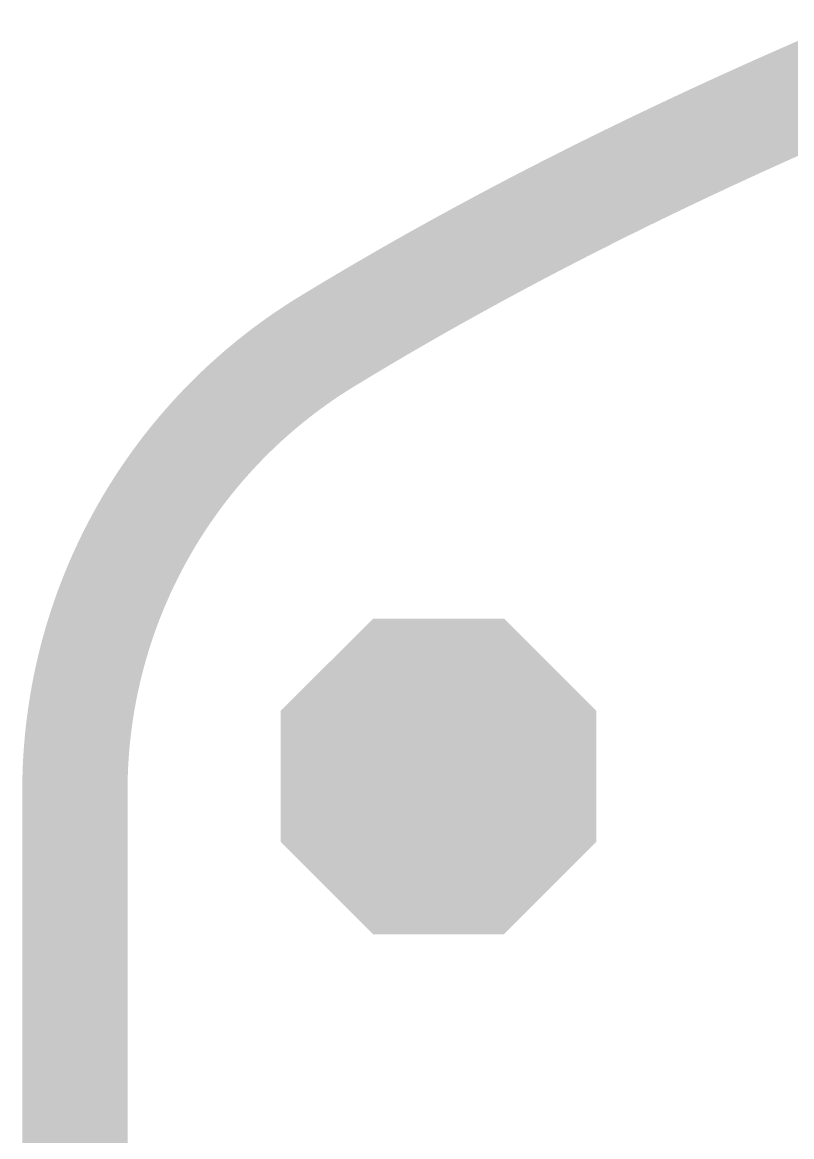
# Model space of a CAD drawing. Extents: x -10.2 to 70.2, y -5.2 to 30.2.
# Drawn here: x -0.081 to 2.842, y 14.631 to 18.867 of the extents above; entities that cross this region are included whole.
import ezdxf

# ---------------------------------------------------------------- set-up
doc = ezdxf.new("R2010")
doc.units = 0
doc.layers.add('17', color=82, linetype='CONTINUOUS')
doc.layers.add('20', color=7, linetype='CONTINUOUS')

# ---------------------------------------------------------------- blocks, each defined once
blk = doc.blocks.new('OCTAGONP')
at = {"const_width": 0.5}
blk.add_lwpolyline([(-0.25, -0.1036), (-0.25, 0.1036), (-0.1036, 0.25), (0.1036, 0.25), (0.25, 0.1036), (0.25, -0.1036), (0.1036, -0.25), (-0.1036, -0.25), (-0.25, -0.1036), (-0.25, 0.1036)], dxfattribs=at)

msp = doc.modelspace()

# ---------------------------------------------------------------- linework, layer by layer
at = {"layer": '20', "const_width": 0.4}
for points in [[(2.9938, 18.6336), (3.0705, 18.6666)], [(2.9172, 18.6003), (2.9938, 18.6336)], [(2.7646, 18.5327), (2.8408, 18.5666)], [(2.8408, 18.5666), (2.9172, 18.6003)], [(2.6885, 18.4984), (2.7646, 18.5327)], [(2.6127, 18.4638), (2.6885, 18.4984)], [(2.5369, 18.4288), (2.6127, 18.4638)], [(2.4614, 18.3935), (2.5369, 18.4288)], [(2.3109, 18.3219), (2.3861, 18.3579)], [(2.3861, 18.3579), (2.4614, 18.3935)], [(2.2359, 18.2855), (2.3109, 18.3219)], [(2.1611, 18.2488), (2.2359, 18.2855)], [(2.0865, 18.2116), (2.1611, 18.2488)], [(2.0121, 18.1741), (2.0865, 18.2116)], [(1.9379, 18.1362), (2.0121, 18.1741)], [(1.8639, 18.0979), (1.9379, 18.1362)], [(1.7166, 18.0199), (1.7902, 18.0591)], [(1.7902, 18.0591), (1.8639, 18.0979)], [(1.6432, 17.9803), (1.7166, 18.0199)], [(1.5701, 17.9402), (1.6432, 17.9803)], [(1.4972, 17.8997), (1.5701, 17.9402)], [(1.4245, 17.8588), (1.4972, 17.8997)], [(1.3521, 17.8173), (1.4245, 17.8588)], [(1.2799, 17.7754), (1.3521, 17.8173)], [(1.208, 17.733), (1.2799, 17.7754)], [(1.1363, 17.6901), (1.208, 17.733)], [(1.0746, 17.6527), (1.1363, 17.6901)], [(1.0442, 17.6336), (1.0502, 17.6375)], [(1.0502, 17.6375), (1.0563, 17.6413)], [(1.0563, 17.6413), (1.0624, 17.6451)], [(1.0624, 17.6451), (1.0685, 17.6489)], [(1.0685, 17.6489), (1.0746, 17.6527)], [(0.9778, 17.5895), (0.9838, 17.5936)], [(0.9838, 17.5936), (0.9898, 17.5978)], [(0.9898, 17.5978), (0.9958, 17.6018)], [(0.9958, 17.6018), (1.0018, 17.6059)], [(1.0018, 17.6059), (1.0078, 17.6099)], [(1.0078, 17.6099), (1.0139, 17.6139)], [(1.0139, 17.6139), (1.0199, 17.6179)], [(1.0199, 17.6179), (1.026, 17.6219)], [(1.026, 17.6219), (1.032, 17.6258)], [(1.032, 17.6258), (1.0381, 17.6297)], [(1.0381, 17.6297), (1.0442, 17.6336)], [(0.9186, 17.5467), (0.9245, 17.5511)], [(0.9245, 17.5511), (0.9304, 17.5555)], [(0.9304, 17.5555), (0.9363, 17.5598)], [(0.9363, 17.5598), (0.9422, 17.5641)], [(0.9422, 17.5641), (0.9481, 17.5684)], [(0.9481, 17.5684), (0.954, 17.5727)], [(0.954, 17.5727), (0.96, 17.5769)], [(0.96, 17.5769), (0.9659, 17.5812)], [(0.9659, 17.5812), (0.9719, 17.5853)], [(0.9719, 17.5853), (0.9778, 17.5895)], [(0.8663, 17.5061), (0.8721, 17.5107)], [(0.8721, 17.5107), (0.8778, 17.5153)], [(0.8778, 17.5153), (0.8836, 17.5199)], [(0.8836, 17.5199), (0.8894, 17.5244)], [(0.8894, 17.5244), (0.8952, 17.5289)], [(0.8952, 17.5289), (0.9011, 17.5334)], [(0.9011, 17.5334), (0.9069, 17.5379)], [(0.9069, 17.5379), (0.9127, 17.5423)], [(0.9127, 17.5423), (0.9186, 17.5467)], [(0.815, 17.4635), (0.8207, 17.4684)], [(0.8207, 17.4684), (0.8263, 17.4732)], [(0.8263, 17.4732), (0.832, 17.4779)], [(0.832, 17.4779), (0.8377, 17.4827)], [(0.8377, 17.4827), (0.8434, 17.4874)], [(0.8434, 17.4874), (0.8491, 17.4921)], [(0.8491, 17.4921), (0.8548, 17.4968)], [(0.8548, 17.4968), (0.8605, 17.5015)], [(0.8605, 17.5015), (0.8663, 17.5061)], [(0.7649, 17.419), (0.7704, 17.424)], [(0.7704, 17.424), (0.7759, 17.429)], [(0.7759, 17.429), (0.7815, 17.434)], [(0.7815, 17.434), (0.787, 17.439)], [(0.787, 17.439), (0.7926, 17.444)], [(0.7926, 17.444), (0.7982, 17.4489)], [(0.7982, 17.4489), (0.8038, 17.4538)], [(0.8038, 17.4538), (0.8094, 17.4587)], [(0.8094, 17.4587), (0.815, 17.4635)], [(0.7214, 17.3778), (0.7268, 17.383)], [(0.7268, 17.383), (0.7322, 17.3882)], [(0.7322, 17.3882), (0.7376, 17.3934)], [(0.7376, 17.3934), (0.743, 17.3986)], [(0.743, 17.3986), (0.7485, 17.4037)], [(0.7485, 17.4037), (0.7539, 17.4088)], [(0.7539, 17.4088), (0.7594, 17.4139)], [(0.7594, 17.4139), (0.7649, 17.419)], [(0.679, 17.3351), (0.6842, 17.3405)], [(0.6842, 17.3405), (0.6895, 17.3459)], [(0.6895, 17.3459), (0.6948, 17.3513)], [(0.6948, 17.3513), (0.7001, 17.3566)], [(0.7001, 17.3566), (0.7054, 17.3619)], [(0.7054, 17.3619), (0.7107, 17.3672)], [(0.7107, 17.3672), (0.7161, 17.3725)], [(0.7161, 17.3725), (0.7214, 17.3778)], [(0.6377, 17.291), (0.6428, 17.2966)], [(0.6428, 17.2966), (0.6479, 17.3021)], [(0.6479, 17.3021), (0.6531, 17.3077)], [(0.6531, 17.3077), (0.6582, 17.3132)], [(0.6582, 17.3132), (0.6634, 17.3187)], [(0.6634, 17.3187), (0.6686, 17.3242)], [(0.6686, 17.3242), (0.6738, 17.3296)], [(0.6738, 17.3296), (0.679, 17.3351)], [(0.6026, 17.2512), (0.6076, 17.257)], [(0.6076, 17.257), (0.6126, 17.2627)], [(0.6126, 17.2627), (0.6176, 17.2684)], [(0.6176, 17.2684), (0.6226, 17.2741)], [(0.6226, 17.2741), (0.6276, 17.2797)], [(0.6276, 17.2797), (0.6327, 17.2854)], [(0.6327, 17.2854), (0.6377, 17.291)], [(0.5637, 17.2046), (0.5685, 17.2105)], [(0.5685, 17.2105), (0.5733, 17.2164)], [(0.5733, 17.2164), (0.5781, 17.2222)], [(0.5781, 17.2222), (0.583, 17.2281)], [(0.583, 17.2281), (0.5879, 17.2339)], [(0.5879, 17.2339), (0.5928, 17.2397)], [(0.5928, 17.2397), (0.5977, 17.2455)], [(0.5977, 17.2455), (0.6026, 17.2512)], [(0.5307, 17.1627), (0.5354, 17.1687)], [(0.5354, 17.1687), (0.54, 17.1748)], [(0.54, 17.1748), (0.5447, 17.1808)], [(0.5447, 17.1808), (0.5494, 17.1867)], [(0.5494, 17.1867), (0.5542, 17.1927)], [(0.5542, 17.1927), (0.5589, 17.1987)], [(0.5589, 17.1987), (0.5637, 17.2046)], [(0.4988, 17.1199), (0.5033, 17.126)], [(0.5033, 17.126), (0.5078, 17.1322)], [(0.5078, 17.1322), (0.5124, 17.1383)], [(0.5124, 17.1383), (0.5169, 17.1444)], [(0.5169, 17.1444), (0.5215, 17.1505)], [(0.5215, 17.1505), (0.5261, 17.1566)], [(0.5261, 17.1566), (0.5307, 17.1627)], [(0.4724, 17.0824), (0.4767, 17.0887)], [(0.4767, 17.0887), (0.4811, 17.095)], [(0.4811, 17.095), (0.4855, 17.1012)], [(0.4855, 17.1012), (0.4899, 17.1075)], [(0.4899, 17.1075), (0.4944, 17.1137)], [(0.4944, 17.1137), (0.4988, 17.1199)], [(0.4425, 17.0379), (0.4467, 17.0444)], [(0.4467, 17.0444), (0.4509, 17.0507)], [(0.4509, 17.0507), (0.4552, 17.0571)], [(0.4552, 17.0571), (0.4594, 17.0635)], [(0.4594, 17.0635), (0.4637, 17.0698)], [(0.4637, 17.0698), (0.468, 17.0761)], [(0.468, 17.0761), (0.4724, 17.0824)], [(0.4139, 16.9926), (0.4179, 16.9992)], [(0.4179, 16.9992), (0.422, 17.0057)], [(0.422, 17.0057), (0.426, 17.0122)], [(0.426, 17.0122), (0.4301, 17.0186)], [(0.4301, 17.0186), (0.4342, 17.0251)], [(0.4342, 17.0251), (0.4384, 17.0315)], [(0.4384, 17.0315), (0.4425, 17.0379)], [(0.3903, 16.9532), (0.3942, 16.9598)], [(0.3942, 16.9598), (0.3981, 16.9664)], [(0.3981, 16.9664), (0.402, 16.973)], [(0.402, 16.973), (0.406, 16.9795)], [(0.406, 16.9795), (0.4099, 16.9861)], [(0.4099, 16.9861), (0.4139, 16.9926)], [(0.3677, 16.9132), (0.3714, 16.9199)], [(0.3714, 16.9199), (0.3751, 16.9266)], [(0.3751, 16.9266), (0.3789, 16.9333)], [(0.3789, 16.9333), (0.3827, 16.9399)], [(0.3827, 16.9399), (0.3865, 16.9466)], [(0.3865, 16.9466), (0.3903, 16.9532)], [(0.3424, 16.8659), (0.3459, 16.8727)], [(0.3459, 16.8727), (0.3495, 16.8795)], [(0.3495, 16.8795), (0.3531, 16.8863)], [(0.3531, 16.8863), (0.3567, 16.893)], [(0.3567, 16.893), (0.3603, 16.8998)], [(0.3603, 16.8998), (0.364, 16.9065)], [(0.364, 16.9065), (0.3677, 16.9132)], [(0.3217, 16.8249), (0.3251, 16.8317)], [(0.3251, 16.8317), (0.3285, 16.8386)], [(0.3285, 16.8386), (0.3319, 16.8454)], [(0.3319, 16.8454), (0.3354, 16.8523)], [(0.3354, 16.8523), (0.3389, 16.8591)], [(0.3389, 16.8591), (0.3424, 16.8659)], [(0.302, 16.7834), (0.3053, 16.7903)], [(0.3053, 16.7903), (0.3085, 16.7973)], [(0.3085, 16.7973), (0.3118, 16.8042)], [(0.3118, 16.8042), (0.3151, 16.8111)], [(0.3151, 16.8111), (0.3184, 16.818)], [(0.3184, 16.818), (0.3217, 16.8249)], [(0.2833, 16.7415), (0.2864, 16.7485)], [(0.2864, 16.7485), (0.2926, 16.7625)], [(0.2926, 16.7625), (0.2957, 16.7695)], [(0.2957, 16.7695), (0.2989, 16.7764)], [(0.2989, 16.7764), (0.302, 16.7834)], [(0.2656, 16.6992), (0.2714, 16.7134)], [(0.2714, 16.7134), (0.2743, 16.7204)], [(0.2743, 16.7204), (0.2803, 16.7345)], [(0.2803, 16.7345), (0.2833, 16.7415)], [(0.2489, 16.6567), (0.2516, 16.6638)], [(0.2516, 16.6638), (0.2543, 16.6709)], [(0.2543, 16.6709), (0.2599, 16.6851)], [(0.2599, 16.6851), (0.2628, 16.6922)], [(0.2628, 16.6922), (0.2656, 16.6992)], [(0.2332, 16.6138), (0.2357, 16.6209)], [(0.2357, 16.6209), (0.2383, 16.6281)], [(0.2383, 16.6281), (0.2435, 16.6424)], [(0.2435, 16.6424), (0.2462, 16.6495)], [(0.2462, 16.6495), (0.2489, 16.6567)], [(0.2184, 16.5706), (0.2208, 16.5778)], [(0.2208, 16.5778), (0.2232, 16.585)], [(0.2232, 16.585), (0.2257, 16.5922)], [(0.2257, 16.5922), (0.2281, 16.5994)], [(0.2281, 16.5994), (0.2306, 16.6066)], [(0.2306, 16.6066), (0.2332, 16.6138)], [(0.2048, 16.5273), (0.2092, 16.5417)], [(0.2092, 16.5417), (0.2115, 16.549)], [(0.2115, 16.549), (0.2138, 16.5562)], [(0.2138, 16.5562), (0.2161, 16.5634)], [(0.2161, 16.5634), (0.2184, 16.5706)], [(0.1921, 16.4837), (0.1941, 16.491)], [(0.1941, 16.491), (0.1962, 16.4982)], [(0.1962, 16.4982), (0.1983, 16.5055)], [(0.1983, 16.5055), (0.2004, 16.5128)], [(0.2004, 16.5128), (0.2048, 16.5273)], [(0.1823, 16.4473), (0.1842, 16.4546)], [(0.1842, 16.4546), (0.1861, 16.4618)], [(0.1861, 16.4618), (0.1881, 16.4691)], [(0.1881, 16.4691), (0.1901, 16.4764)], [(0.1901, 16.4764), (0.1921, 16.4837)], [(0.1715, 16.4034), (0.1732, 16.4107)], [(0.1732, 16.4107), (0.175, 16.4181)], [(0.175, 16.4181), (0.1768, 16.4254)], [(0.1768, 16.4254), (0.1786, 16.4327)], [(0.1786, 16.4327), (0.1804, 16.44)], [(0.1804, 16.44), (0.1823, 16.4473)], [(0.1617, 16.3595), (0.1633, 16.3668)], [(0.1633, 16.3668), (0.1649, 16.3742)], [(0.1649, 16.3742), (0.1665, 16.3815)], [(0.1665, 16.3815), (0.1681, 16.3888)], [(0.1681, 16.3888), (0.1698, 16.3961)], [(0.1698, 16.3961), (0.1715, 16.4034)], [(0.1529, 16.3155), (0.1543, 16.3229)], [(0.1543, 16.3229), (0.1558, 16.3302)], [(0.1558, 16.3302), (0.1572, 16.3375)], [(0.1572, 16.3375), (0.1602, 16.3522)], [(0.1602, 16.3522), (0.1617, 16.3595)], [(0.1452, 16.2715), (0.1464, 16.2789)], [(0.1464, 16.2789), (0.1477, 16.2862)], [(0.1477, 16.2862), (0.1489, 16.2935)], [(0.1489, 16.2935), (0.1503, 16.3009)], [(0.1503, 16.3009), (0.1516, 16.3082)], [(0.1516, 16.3082), (0.1529, 16.3155)], [(0.1395, 16.2349), (0.1417, 16.2495)], [(0.1417, 16.2495), (0.1428, 16.2569)], [(0.1428, 16.2569), (0.144, 16.2642)], [(0.144, 16.2642), (0.1452, 16.2715)], [(0.1336, 16.1909), (0.1345, 16.1982)], [(0.1345, 16.1982), (0.1355, 16.2056)], [(0.1355, 16.2056), (0.1364, 16.2129)], [(0.1364, 16.2129), (0.1374, 16.2202)], [(0.1374, 16.2202), (0.1385, 16.2275)], [(0.1385, 16.2275), (0.1395, 16.2349)], [(0.1287, 16.147), (0.1295, 16.1543)], [(0.1295, 16.1543), (0.1302, 16.1617)], [(0.1302, 16.1617), (0.131, 16.169)], [(0.131, 16.169), (0.1319, 16.1763)], [(0.1319, 16.1763), (0.1327, 16.1836)], [(0.1327, 16.1836), (0.1336, 16.1909)], [(0.1242, 16.096), (0.126, 16.1178)], [(0.126, 16.1178), (0.1266, 16.1251)], [(0.1266, 16.1251), (0.128, 16.1397)], [(0.128, 16.1397), (0.1287, 16.147)], [(0.1218, 16.0596), (0.1223, 16.0669)], [(0.1223, 16.0669), (0.1227, 16.0741)], [(0.1227, 16.0741), (0.1232, 16.0814)], [(0.1232, 16.0814), (0.1237, 16.0887)], [(0.1237, 16.0887), (0.1242, 16.096)], [(0.1201, 16.0234), (0.1207, 16.0378)], [(0.1207, 16.0378), (0.1211, 16.0451)], [(0.1211, 16.0451), (0.1214, 16.0524)], [(0.1214, 16.0524), (0.1218, 16.0596)], [(0.1189, 15.98), (0.1191, 15.9873)], [(0.1191, 15.9873), (0.1192, 15.9945)], [(0.1192, 15.9945), (0.1194, 16.0017)], [(0.1194, 16.0017), (0.1196, 16.0089)], [(0.1196, 16.0089), (0.1199, 16.0161)], [(0.1199, 16.0161), (0.1201, 16.0234)], [(0.1187, 15.9585), (0.1188, 15.9657)], [(0.1187, 6.0282), (0.1187, 15.9585)], [(0.1188, 15.9728), (0.1189, 15.98)], [(0.1188, 15.9657), (0.1188, 15.9728)]]:
    msp.add_lwpolyline(points, dxfattribs=at)
at = {"layer": '20', "const_width": 0.2}
for points in [[(2.9543, 18.7254, 1), (3.0333, 18.5417)], [(2.8815, 18.4753, 1), (2.8001, 18.658)], [(2.8773, 18.692, 1), (2.9571, 18.5086)], [(2.9575, 18.5087, 1), (2.8769, 18.6918)], [(2.7239, 18.624, 1), (2.8053, 18.4413)], [(2.8057, 18.4415, 1), (2.7235, 18.6239)], [(2.8005, 18.6582, 1), (2.8811, 18.4751)], [(2.6474, 18.5896, 1), (2.7296, 18.4072)], [(2.73, 18.4074, 1), (2.647, 18.5894)], [(2.5712, 18.5547, 1), (2.6542, 18.3728)], [(2.6546, 18.373, 1), (2.5708, 18.5546)], [(2.495, 18.5196, 1), (2.5788, 18.338)], [(2.5793, 18.3382, 1), (2.4945, 18.5194)], [(2.4293, 18.2677, 1), (2.3429, 18.4481)], [(2.419, 18.4841, 1), (2.5038, 18.3029)], [(2.5042, 18.3031, 1), (2.4186, 18.4839)], [(2.2677, 18.4121, 1), (2.3541, 18.2317)], [(2.3545, 18.2319, 1), (2.2673, 18.4118)], [(2.3433, 18.4483, 1), (2.4289, 18.2675)], [(2.1923, 18.3755, 1), (2.2795, 18.1955)], [(2.28, 18.1957, 1), (2.1918, 18.3753)], [(2.117, 18.3385, 1), (2.2052, 18.159)], [(2.2057, 18.1592, 1), (2.1165, 18.3383)], [(2.0419, 18.3012, 1), (2.1311, 18.1221)], [(2.1315, 18.1223, 1), (2.0415, 18.3009)], [(1.9671, 18.2634, 1), (2.0571, 18.0848)], [(2.0576, 18.0851, 1), (1.9666, 18.2632)], [(1.8924, 18.2252, 1), (1.9834, 18.0471)], [(1.9839, 18.0474, 1), (1.8919, 18.225)], [(1.8372, 17.9708, 1), (1.7432, 18.1474)], [(1.8179, 18.1866, 1), (1.9099, 18.0091)], [(1.9104, 18.0093, 1), (1.8174, 18.1864)], [(1.7641, 17.9319, 1), (1.6691, 18.1079)], [(1.7437, 18.1476, 1), (1.8367, 17.9706)], [(1.6913, 17.8926, 1), (1.5951, 18.068)], [(1.6696, 18.1082, 1), (1.7636, 17.9316)], [(1.6187, 17.8528, 1), (1.5215, 18.0277)], [(1.5957, 18.0683, 1), (1.6907, 17.8923)], [(1.5463, 17.8126, 1), (1.4481, 17.9868)], [(1.522, 18.0279, 1), (1.6182, 17.8525)], [(1.3754, 17.9459, 1), (1.4736, 17.7716)], [(1.4742, 17.772, 1), (1.3748, 17.9455)], [(1.4486, 17.9871, 1), (1.5458, 17.8123)], [(1.3024, 17.9041, 1), (1.4018, 17.7305)], [(1.4023, 17.7308, 1), (1.3019, 17.9038)], [(1.2297, 17.8619, 1), (1.3301, 17.6889)], [(1.3307, 17.6893, 1), (1.2291, 17.8615)], [(1.1572, 17.8191, 1), (1.2588, 17.6468)], [(1.2593, 17.6472, 1), (1.1567, 17.8188)], [(1.1882, 17.6046, 1), (1.0844, 17.7756)], [(1.016, 17.734, 1), (1.121, 17.5638)], [(1.0227, 17.7382, 1), (1.1265, 17.5672)], [(1.0979, 17.5492, 1), (0.9905, 17.718)], [(1.1043, 17.5534, 1), (0.9961, 17.7216)], [(1.1095, 17.5566, 1), (1.0031, 17.726)], [(1.1154, 17.5603, 1), (1.0094, 17.7299)], [(1.1212, 17.5639, 1), (1.0158, 17.7339)], [(1.1271, 17.5675, 1), (1.0221, 17.7378)], [(1.085, 17.7759, 1), (1.1876, 17.6043)], [(0.9528, 17.6934, 1), (1.0628, 17.5264)], [(0.9586, 17.6973, 1), (1.0692, 17.5306)], [(0.9655, 17.7018, 1), (1.0743, 17.5341)], [(0.9711, 17.7055, 1), (1.0809, 17.5383)], [(1.0406, 17.5113, 1), (0.927, 17.6759)], [(0.978, 17.71, 1), (1.086, 17.5416)], [(1.0463, 17.5152, 1), (0.9333, 17.6803)], [(0.9844, 17.7141, 1), (1.0918, 17.5454)], [(1.0521, 17.5192, 1), (0.9395, 17.6845)], [(0.9901, 17.7177, 1), (1.0983, 17.5495)], [(1.0578, 17.5231, 1), (0.9458, 17.6887)], [(0.997, 17.7222, 1), (1.1034, 17.5528)], [(1.0636, 17.5269, 1), (0.952, 17.6929)], [(1.0033, 17.7261, 1), (1.1093, 17.5565)], [(1.0689, 17.5304, 1), (0.9589, 17.6975)], [(1.0097, 17.7301, 1), (1.1151, 17.5601)], [(1.0752, 17.5346, 1), (0.9646, 17.7013)], [(1.0804, 17.538, 1), (0.9716, 17.7058)], [(1.0869, 17.5422, 1), (0.9771, 17.7094)], [(1.0921, 17.5455, 1), (0.9841, 17.7139)], [(0.8895, 17.6494, 1), (1.0067, 17.4874)], [(0.8964, 17.6544, 1), (1.0116, 17.491)], [(0.9018, 17.6583, 1), (1.0182, 17.4956)], [(0.9842, 17.4709, 1), (0.8648, 17.6314)], [(0.9086, 17.6631, 1), (1.0232, 17.4992)], [(0.9898, 17.4751, 1), (0.871, 17.6359)], [(0.9143, 17.6671, 1), (1.0295, 17.5036)], [(0.9956, 17.4793, 1), (0.877, 17.6404)], [(0.921, 17.6718, 1), (1.0346, 17.5072)], [(1.0012, 17.4834, 1), (0.8832, 17.6449)], [(0.9273, 17.6761, 1), (1.0403, 17.5111)], [(1.0069, 17.4876, 1), (0.8893, 17.6493)], [(0.9335, 17.6804, 1), (1.0461, 17.5151)], [(1.0126, 17.4917, 1), (0.8954, 17.6537)], [(0.9398, 17.6847, 1), (1.0518, 17.519)], [(0.946, 17.6889, 1), (1.0576, 17.5229)], [(1.0176, 17.4952, 1), (0.9024, 17.6587)], [(1.0241, 17.4998, 1), (0.9077, 17.6625)], [(1.0292, 17.5034, 1), (0.9146, 17.6673)], [(1.0354, 17.5078, 1), (0.9202, 17.6712)], [(0.8346, 17.6085, 1), (0.9558, 17.4494)], [(0.8401, 17.6127, 1), (0.9621, 17.4542)], [(0.8461, 17.6173, 1), (0.9677, 17.4585)], [(0.9343, 17.4325, 1), (0.8099, 17.589)], [(0.8528, 17.6224, 1), (0.9726, 17.4622)], [(0.9404, 17.4374, 1), (0.8152, 17.5933)], [(0.8589, 17.627, 1), (0.9783, 17.4665)], [(0.9455, 17.4414, 1), (0.8217, 17.5984)], [(0.8651, 17.6316, 1), (0.9839, 17.4707)], [(0.9509, 17.4456, 1), (0.8279, 17.6032)], [(0.8711, 17.636, 1), (0.9897, 17.4749)], [(0.9567, 17.4501, 1), (0.8337, 17.6078)], [(0.8773, 17.6406, 1), (0.9953, 17.4791)], [(0.9617, 17.4539, 1), (0.8405, 17.613)], [(0.8834, 17.645, 1), (1.001, 17.4833)], [(0.9679, 17.4586, 1), (0.8459, 17.6172)], [(0.9735, 17.4629, 1), (0.8519, 17.6217)], [(0.9785, 17.4666, 1), (0.8587, 17.6268)], [(0.7797, 17.5645, 1), (0.9071, 17.4103)], [(0.7856, 17.5694, 1), (0.9126, 17.4149)], [(0.7915, 17.5743, 1), (0.9181, 17.4194)], [(0.8854, 17.3921, 1), (0.756, 17.5446)], [(0.798, 17.5796, 1), (0.923, 17.4234)], [(0.8915, 17.3973, 1), (0.7611, 17.549)], [(0.8041, 17.5844, 1), (0.9285, 17.4278)], [(0.8963, 17.4013, 1), (0.7677, 17.5546)], [(0.8095, 17.5887, 1), (0.9347, 17.4328)], [(0.9018, 17.4059, 1), (0.7736, 17.5595)], [(0.8159, 17.5939, 1), (0.9397, 17.4368)], [(0.9073, 17.4105, 1), (0.7795, 17.5644)], [(0.8221, 17.5987, 1), (0.9451, 17.4411)], [(0.9128, 17.415, 1), (0.7854, 17.5692)], [(0.8279, 17.6033, 1), (0.9509, 17.4456)], [(0.9183, 17.4196, 1), (0.7913, 17.574)], [(0.9238, 17.4241, 1), (0.7972, 17.5789)], [(0.9288, 17.428, 1), (0.8038, 17.5842)], [(0.7323, 17.5241, 1), (0.8641, 17.3736)], [(0.838, 17.3503, 1), (0.7028, 17.4977)], [(0.7381, 17.5292, 1), (0.8695, 17.3784)], [(0.8434, 17.3553, 1), (0.7084, 17.5028)], [(0.7439, 17.5343, 1), (0.8749, 17.3831)], [(0.7503, 17.5398, 1), (0.8797, 17.3872)], [(0.848, 17.3594, 1), (0.715, 17.5087)], [(0.8541, 17.3649, 1), (0.7199, 17.5131)], [(0.7555, 17.5442, 1), (0.8859, 17.3925)], [(0.762, 17.5498, 1), (0.8906, 17.3965)], [(0.8588, 17.369, 1), (0.7264, 17.5189)], [(0.7679, 17.5547, 1), (0.8961, 17.4012)], [(0.8643, 17.3738, 1), (0.7321, 17.5239)], [(0.7738, 17.5596, 1), (0.9016, 17.4058)], [(0.8697, 17.3785, 1), (0.7379, 17.529)], [(0.8751, 17.3833, 1), (0.7437, 17.5341)], [(0.8805, 17.3879, 1), (0.7495, 17.5391)], [(0.686, 17.4822, 1), (0.8218, 17.3354)], [(0.7964, 17.3112, 1), (0.6572, 17.4548)], [(0.6916, 17.4874, 1), (0.8272, 17.3404)], [(0.8016, 17.3162, 1), (0.6628, 17.4602)], [(0.6973, 17.4927, 1), (0.8325, 17.3452)], [(0.8069, 17.3213, 1), (0.6683, 17.4655)], [(0.7029, 17.4978, 1), (0.8379, 17.3502)], [(0.8121, 17.3262, 1), (0.6739, 17.4709)], [(0.7094, 17.5037, 1), (0.8424, 17.3544)], [(0.8168, 17.3306, 1), (0.6802, 17.4767)], [(0.7144, 17.5082, 1), (0.8486, 17.3599)], [(0.8227, 17.3362, 1), (0.6851, 17.4814)], [(0.7208, 17.5139, 1), (0.8532, 17.3641)], [(0.8273, 17.3405, 1), (0.6915, 17.4873)], [(0.7265, 17.519, 1), (0.8587, 17.3689)], [(0.8327, 17.3454, 1), (0.6971, 17.4925)], [(0.6409, 17.4388, 1), (0.7805, 17.2957)], [(0.7563, 17.2712, 1), (0.6121, 17.4098)], [(0.6457, 17.4435, 1), (0.7865, 17.3015)], [(0.7609, 17.2758, 1), (0.6181, 17.4159)], [(0.6518, 17.4496, 1), (0.791, 17.3059)], [(0.7659, 17.2809, 1), (0.6237, 17.4216)], [(0.6574, 17.455, 1), (0.7962, 17.311)], [(0.7711, 17.2862, 1), (0.6291, 17.427)], [(0.6629, 17.4603, 1), (0.8015, 17.3161)], [(0.7762, 17.2913, 1), (0.6346, 17.4325)], [(0.6685, 17.4657, 1), (0.8067, 17.3211)], [(0.7815, 17.2966, 1), (0.6399, 17.4379)], [(0.6747, 17.4716, 1), (0.8113, 17.3255)], [(0.7859, 17.3009, 1), (0.6463, 17.4441)], [(0.6797, 17.4763, 1), (0.8173, 17.3311)], [(0.7918, 17.3068, 1), (0.651, 17.4487)], [(0.7167, 17.2292, 1), (0.5689, 17.364)], [(0.6015, 17.3987, 1), (0.7461, 17.2605)], [(0.7217, 17.2346, 1), (0.5741, 17.3696)], [(0.6069, 17.4044, 1), (0.7511, 17.2658)], [(0.7261, 17.2393, 1), (0.5801, 17.3761)], [(0.6128, 17.4105, 1), (0.7556, 17.2704)], [(0.7316, 17.2453, 1), (0.5848, 17.3811)], [(0.6184, 17.4162, 1), (0.7606, 17.2756)], [(0.7361, 17.25, 1), (0.5907, 17.3874)], [(0.6238, 17.4216, 1), (0.7658, 17.2809)], [(0.7412, 17.2554, 1), (0.596, 17.393)], [(0.6293, 17.4272, 1), (0.7709, 17.286)], [(0.7462, 17.2606, 1), (0.6014, 17.3987)], [(0.6346, 17.4325, 1), (0.7762, 17.2913)], [(0.7513, 17.266, 1), (0.6067, 17.4042)], [(0.683, 17.1913, 1), (0.5322, 17.3227)], [(0.6879, 17.1969, 1), (0.5373, 17.3285)], [(0.5638, 17.3584, 1), (0.7116, 17.2236)], [(0.6927, 17.2024, 1), (0.5425, 17.3344)], [(0.569, 17.3641, 1), (0.7166, 17.229)], [(0.6977, 17.208, 1), (0.5475, 17.3402)], [(0.5749, 17.3705, 1), (0.7209, 17.2338)], [(0.7026, 17.2135, 1), (0.5526, 17.3459)], [(0.5797, 17.3756, 1), (0.7265, 17.2398)], [(0.5855, 17.3819, 1), (0.7309, 17.2445)], [(0.7068, 17.2182, 1), (0.5586, 17.3525)], [(0.7123, 17.2244, 1), (0.5631, 17.3575)], [(0.5908, 17.3875, 1), (0.736, 17.2499)], [(0.5962, 17.3932, 1), (0.741, 17.2552)], [(0.6461, 17.1474, 1), (0.4909, 17.2736)], [(0.6508, 17.1531, 1), (0.4958, 17.2796)], [(0.5215, 17.3103, 1), (0.6739, 17.1807)], [(0.6555, 17.1589, 1), (0.5007, 17.2855)], [(0.5272, 17.3169, 1), (0.678, 17.1856)], [(0.6596, 17.1638, 1), (0.5064, 17.2924)], [(0.5323, 17.3228, 1), (0.6829, 17.1912)], [(0.6644, 17.1695, 1), (0.5114, 17.2983)], [(0.5375, 17.3287, 1), (0.6877, 17.1967)], [(0.6692, 17.1752, 1), (0.5164, 17.3042)], [(0.5425, 17.3345, 1), (0.6927, 17.2023)], [(0.674, 17.1808, 1), (0.5214, 17.3101)], [(0.5476, 17.3403, 1), (0.6976, 17.2079)], [(0.6788, 17.1864, 1), (0.5264, 17.316)], [(0.5535, 17.3469, 1), (0.7017, 17.2126)], [(0.5581, 17.3519, 1), (0.7073, 17.2188)], [(0.6143, 17.1073, 1), (0.4565, 17.2301)], [(0.6195, 17.1141, 1), (0.4605, 17.2354)], [(0.4861, 17.2677, 1), (0.6413, 17.1415)], [(0.6234, 17.1191, 1), (0.466, 17.2424)], [(0.491, 17.2737, 1), (0.646, 17.1472)], [(0.628, 17.125, 1), (0.4708, 17.2485)], [(0.4959, 17.2796, 1), (0.6507, 17.1531)], [(0.6321, 17.13, 1), (0.4763, 17.2554)], [(0.5015, 17.2865, 1), (0.6547, 17.1579)], [(0.6373, 17.1366, 1), (0.4805, 17.2607)], [(0.5065, 17.2925, 1), (0.6595, 17.1637)], [(0.6414, 17.1417, 1), (0.486, 17.2675)], [(0.5115, 17.2984, 1), (0.6643, 17.1694)], [(0.5165, 17.3044, 1), (0.6691, 17.175)], [(0.5841, 17.0671, 1), (0.4225, 17.1849)], [(0.5885, 17.0732, 1), (0.4271, 17.1912)], [(0.5924, 17.0784, 1), (0.4324, 17.1983)], [(0.4559, 17.2294, 1), (0.6149, 17.1081)], [(0.5975, 17.0852, 1), (0.4363, 17.2037)], [(0.4613, 17.2364, 1), (0.6187, 17.1131)], [(0.6013, 17.0903, 1), (0.4417, 17.2108)], [(0.4661, 17.2425, 1), (0.6233, 17.119)], [(0.6059, 17.0963, 1), (0.4463, 17.217)], [(0.4715, 17.2494, 1), (0.6273, 17.1241)], [(0.6103, 17.1022, 1), (0.4511, 17.2232)], [(0.4758, 17.2548, 1), (0.6326, 17.1307)], [(0.4812, 17.2616, 1), (0.6366, 17.1357)], [(0.5592, 17.0322, 1), (0.3942, 17.1452)], [(0.563, 17.0375, 1), (0.3992, 17.1524)], [(0.4226, 17.185, 1), (0.584, 17.067)], [(0.5673, 17.0437, 1), (0.4037, 17.1588)], [(0.4278, 17.1921, 1), (0.5878, 17.0722)], [(0.5716, 17.0498, 1), (0.4082, 17.1651)], [(0.4318, 17.1976, 1), (0.593, 17.0791)], [(0.5754, 17.055, 1), (0.4134, 17.1723)], [(0.4371, 17.2047, 1), (0.5967, 17.0842)], [(0.5804, 17.062, 1), (0.4172, 17.1777)], [(0.4417, 17.2109, 1), (0.6013, 17.0902)], [(0.4465, 17.2171, 1), (0.6057, 17.0962)], [(0.4518, 17.2241, 1), (0.6096, 17.1013)], [(0.5303, 16.9895, 1), (0.3631, 17.0992)], [(0.5345, 16.9958, 1), (0.3673, 17.1057)], [(0.5381, 17.0012, 1), (0.3723, 17.1131)], [(0.5428, 17.0083, 1), (0.376, 17.1186)], [(0.3948, 17.1462, 1), (0.5586, 17.0312)], [(0.5465, 17.0137, 1), (0.3809, 17.1259)], [(0.3993, 17.1525, 1), (0.5629, 17.0374)], [(0.5507, 17.0199, 1), (0.3853, 17.1324)], [(0.4038, 17.1589, 1), (0.5672, 17.0435)], [(0.4089, 17.1661, 1), (0.5709, 17.0488)], [(0.5544, 17.0252, 1), (0.3904, 17.1397)], [(0.4128, 17.1715, 1), (0.576, 17.0558)], [(0.418, 17.1788, 1), (0.5796, 17.0609)], [(0.5031, 16.9469, 1), (0.3327, 17.0515)], [(0.5066, 16.9523, 1), (0.3374, 17.059)], [(0.5111, 16.9597, 1), (0.3409, 17.0646)], [(0.5146, 16.9651, 1), (0.3456, 17.0722)], [(0.3631, 17.0993, 1), (0.5303, 16.9894)], [(0.5186, 16.9715, 1), (0.3498, 17.0787)], [(0.368, 17.1067, 1), (0.5338, 16.9948)], [(0.5222, 16.9769, 1), (0.3546, 17.0862)], [(0.3718, 17.1123, 1), (0.5386, 17.0019)], [(0.5268, 16.9841, 1), (0.3582, 17.0918)], [(0.3766, 17.1196, 1), (0.5422, 17.0073)], [(0.381, 17.1261, 1), (0.5464, 17.0135)], [(0.386, 17.1334, 1), (0.55, 17.0189)], [(0.3899, 17.1389, 1), (0.5549, 17.0259)], [(0.4803, 16.909, 1), (0.3081, 17.0106)], [(0.4842, 16.9155, 1), (0.312, 17.0173)], [(0.488, 16.922, 1), (0.316, 17.024)], [(0.4914, 16.9275, 1), (0.3206, 17.0316)], [(0.3369, 17.0581, 1), (0.5071, 16.9532)], [(0.4958, 16.9349, 1), (0.324, 17.0373)], [(0.3415, 17.0657, 1), (0.5105, 16.9586)], [(0.4992, 16.9405, 1), (0.3286, 17.0448)], [(0.3457, 17.0722, 1), (0.5145, 16.965)], [(0.3504, 17.0797, 1), (0.518, 16.9704)], [(0.3541, 17.0853, 1), (0.5227, 16.9777)], [(0.3589, 17.0928, 1), (0.5261, 16.9831)], [(0.4589, 16.8716, 1), (0.2839, 16.9682)], [(0.4626, 16.8782, 1), (0.2876, 16.975)], [(0.4658, 16.8838, 1), (0.292, 16.9828)], [(0.4696, 16.8904, 1), (0.2958, 16.9895)], [(0.3121, 17.0174, 1), (0.4841, 16.9154)], [(0.4733, 16.8969, 1), (0.2997, 16.9962)], [(0.3166, 17.025, 1), (0.4874, 16.921)], [(0.4771, 16.9035, 1), (0.3035, 17.0029)], [(0.3201, 17.0307, 1), (0.4919, 16.9284)], [(0.3246, 17.0383, 1), (0.4952, 16.9339)], [(0.3287, 17.0449, 1), (0.4991, 16.9403)], [(0.3333, 17.0525, 1), (0.5025, 16.9458)], [(0.4348, 16.8269, 1), (0.257, 16.9185)], [(0.4378, 16.8326, 1), (0.2612, 16.9264)], [(0.4414, 16.8393, 1), (0.2648, 16.9332)], [(0.445, 16.846, 1), (0.2684, 16.94)], [(0.4485, 16.8526, 1), (0.2721, 16.9469)], [(0.2882, 16.9761, 1), (0.462, 16.8771)], [(0.4516, 16.8583, 1), (0.2764, 16.9547)], [(0.292, 16.9828, 1), (0.4658, 16.8837)], [(0.4553, 16.8649, 1), (0.2801, 16.9615)], [(0.2959, 16.9896, 1), (0.4695, 16.8903)], [(0.2997, 16.9963, 1), (0.4733, 16.8968)], [(0.3042, 17.004, 1), (0.4764, 16.9024)], [(0.3081, 17.0107, 1), (0.4803, 16.9089)], [(0.4147, 16.7874, 1), (0.2355, 16.8761)], [(0.4181, 16.7942, 1), (0.2389, 16.883)], [(0.4215, 16.801, 1), (0.2423, 16.8899)], [(0.4244, 16.8067, 1), (0.2464, 16.8979)], [(0.4279, 16.8134, 1), (0.2499, 16.9048)], [(0.2648, 16.9333, 1), (0.4414, 16.8393)], [(0.4313, 16.8202, 1), (0.2535, 16.9116)], [(0.2685, 16.9401, 1), (0.4449, 16.8459)], [(0.2727, 16.9479, 1), (0.4479, 16.8516)], [(0.2764, 16.9548, 1), (0.4516, 16.8582)], [(0.2802, 16.9615, 1), (0.4552, 16.8649)], [(0.2839, 16.9683, 1), (0.4589, 16.8715)], [(0.3956, 16.7474, 1), (0.215, 16.8332)], [(0.3993, 16.7553, 1), (0.2177, 16.8392)], [(0.4021, 16.7611, 1), (0.2215, 16.8472)], [(0.4053, 16.768, 1), (0.2249, 16.8542)], [(0.4086, 16.7748, 1), (0.2282, 16.8612)], [(0.4119, 16.7817, 1), (0.2315, 16.8681)], [(0.2429, 16.891, 1), (0.4209, 16.7999)], [(0.2464, 16.8979, 1), (0.4244, 16.8066)], [(0.25, 16.9048, 1), (0.4278, 16.8134)], [(0.2535, 16.9117, 1), (0.4313, 16.8201)], [(0.2576, 16.9196, 1), (0.4342, 16.8258)], [(0.2612, 16.9264, 1), (0.4378, 16.8325)], [(0.3779, 16.7081, 1), (0.1949, 16.789)], [(0.384, 16.722, 1), (0.2012, 16.803)], [(0.3871, 16.7288, 1), (0.2043, 16.8101)], [(0.3898, 16.7347, 1), (0.208, 16.8181)], [(0.3933, 16.7426, 1), (0.2107, 16.8241)], [(0.2216, 16.8473, 1), (0.402, 16.7611)], [(0.2249, 16.8543, 1), (0.4053, 16.7679)], [(0.2282, 16.8612, 1), (0.4086, 16.7748)], [(0.2321, 16.8692, 1), (0.4113, 16.7805)], [(0.2355, 16.8762, 1), (0.4147, 16.7873)], [(0.2389, 16.8831, 1), (0.4181, 16.7941)], [(0.3639, 16.6754, 1), (0.1789, 16.7514)], [(0.3668, 16.6824, 1), (0.1818, 16.7585)], [(0.3723, 16.6952, 1), (0.1883, 16.7737)], [(0.3753, 16.7022, 1), (0.1913, 16.7808)], [(0.2012, 16.8031, 1), (0.384, 16.7218)], [(0.2048, 16.8112, 1), (0.3866, 16.7277)], [(0.2076, 16.8172, 1), (0.3902, 16.7357)], [(0.2117, 16.8263, 1), (0.3923, 16.7405)], [(0.2145, 16.8323, 1), (0.3961, 16.7484)], [(0.2182, 16.8403, 1), (0.3988, 16.7542)], [(0.3451, 16.6283, 1), (0.1581, 16.6992)], [(0.3478, 16.6354, 1), (0.1608, 16.7064)], [(0.3529, 16.6484, 1), (0.1669, 16.7218)], [(0.3553, 16.6543, 1), (0.1703, 16.7301)], [(0.3586, 16.6625, 1), (0.1726, 16.736)], [(0.1823, 16.7597, 1), (0.3663, 16.6812)], [(0.1883, 16.7738, 1), (0.3723, 16.6952)], [(0.1918, 16.7819, 1), (0.3748, 16.7011)], [(0.195, 16.789, 1), (0.3778, 16.708)], [(0.3301, 16.588, 1), (0.1413, 16.6539)], [(0.3323, 16.594, 1), (0.1443, 16.6622)], [(0.3375, 16.6082, 1), (0.1495, 16.6766)], [(0.3397, 16.6141, 1), (0.1527, 16.6849)], [(0.3424, 16.6212, 1), (0.1554, 16.6921)], [(0.1674, 16.723, 1), (0.3524, 16.6472)], [(0.1698, 16.7289, 1), (0.3558, 16.6554)], [(0.1731, 16.7372, 1), (0.3581, 16.6613)], [(0.1789, 16.7514, 1), (0.3639, 16.6753)], [(0.3157, 16.5462, 1), (0.1259, 16.6095)], [(0.3181, 16.5535, 1), (0.1283, 16.6166)], [(0.3202, 16.5594, 1), (0.1312, 16.6251)], [(0.323, 16.5677, 1), (0.1332, 16.6311)], [(0.325, 16.5737, 1), (0.1362, 16.6395)], [(0.3272, 16.5797, 1), (0.1392, 16.6479)], [(0.15, 16.6778, 1), (0.337, 16.607)], [(0.1527, 16.685, 1), (0.3397, 16.6141)], [(0.1554, 16.6921, 1), (0.3424, 16.6212)], [(0.1581, 16.6993, 1), (0.3451, 16.6283)], [(0.1613, 16.7076, 1), (0.3473, 16.6342)], [(0.3049, 16.5127, 1), (0.1135, 16.5708)], [(0.3068, 16.5186, 1), (0.1162, 16.5793)], [(0.3091, 16.5259, 1), (0.1185, 16.5865)], [(0.3114, 16.5331, 1), (0.1208, 16.5938)], [(0.3137, 16.5403, 1), (0.1231, 16.601)], [(0.1337, 16.6323, 1), (0.3225, 16.5665)], [(0.1366, 16.6407, 1), (0.3246, 16.5725)], [(0.1388, 16.6467, 1), (0.3276, 16.5809)], [(0.1417, 16.6551, 1), (0.3297, 16.5868)], [(0.1443, 16.6623, 1), (0.3323, 16.5939)], [(0.2905, 16.4645, 1), (0.0977, 16.5175)], [(0.2923, 16.4704, 1), (0.1001, 16.526)], [(0.2944, 16.4777, 1), (0.1022, 16.5332)], [(0.2965, 16.485, 1), (0.1043, 16.5405)], [(0.3005, 16.4982, 1), (0.1091, 16.5563)], [(0.1208, 16.5938, 1), (0.3114, 16.5331)], [(0.1235, 16.6023, 1), (0.3133, 16.539)], [(0.1259, 16.6094, 1), (0.3157, 16.5462)], [(0.1287, 16.6179, 1), (0.3177, 16.5522)], [(0.1308, 16.6239, 1), (0.3206, 16.5606)], [(0.281, 16.4294, 1), (0.0874, 16.4797)], [(0.2829, 16.4366, 1), (0.0893, 16.4871)], [(0.2845, 16.4426, 1), (0.0917, 16.4956)], [(0.2865, 16.45, 1), (0.0937, 16.5029)], [(0.2885, 16.4572, 1), (0.0957, 16.5102)], [(0.1091, 16.5563, 1), (0.3005, 16.4982)], [(0.1139, 16.5721, 1), (0.3045, 16.5114)], [(0.1162, 16.5793, 1), (0.3068, 16.5186)], [(0.1185, 16.5865, 1), (0.3091, 16.5258)], [(0.2706, 16.3881, 1), (0.0758, 16.4334)], [(0.2721, 16.3941, 1), (0.0779, 16.442)], [(0.2739, 16.4014, 1), (0.0797, 16.4493)], [(0.2757, 16.4087, 1), (0.0815, 16.4566)], [(0.2775, 16.416, 1), (0.0833, 16.4639)], [(0.2791, 16.422, 1), (0.0855, 16.4725)], [(0.0957, 16.5102, 1), (0.2885, 16.4572)], [(0.098, 16.5187, 1), (0.2902, 16.4632)], [(0.1001, 16.526, 1), (0.2923, 16.4705)], [(0.1022, 16.5333, 1), (0.2944, 16.4777)], [(0.1047, 16.5418, 1), (0.2961, 16.4837)], [(0.261, 16.3455, 1), (0.0656, 16.3882)], [(0.2626, 16.3528, 1), (0.0672, 16.3955)], [(0.2642, 16.3602, 1), (0.0688, 16.4028)], [(0.2658, 16.3674, 1), (0.0704, 16.4102)], [(0.2672, 16.3735, 1), (0.0724, 16.4188)], [(0.2689, 16.3808, 1), (0.0741, 16.426)], [(0.0836, 16.4652, 1), (0.2772, 16.4147)], [(0.0855, 16.4724, 1), (0.2791, 16.4221)], [(0.0874, 16.4798, 1), (0.281, 16.4293)], [(0.0897, 16.4883, 1), (0.2825, 16.4353)], [(0.0917, 16.4956, 1), (0.2845, 16.4427)], [(0.0937, 16.5029, 1), (0.2865, 16.4499)], [(0.2525, 16.3041, 1), (0.0561, 16.3416)], [(0.2538, 16.3101, 1), (0.0578, 16.3502)], [(0.2554, 16.3188, 1), (0.059, 16.3563)], [(0.2582, 16.3321, 1), (0.0622, 16.3722)], [(0.2597, 16.3395, 1), (0.0637, 16.3796)], [(0.0741, 16.4261, 1), (0.2689, 16.3808)], [(0.0761, 16.4347, 1), (0.2703, 16.3868)], [(0.0779, 16.442, 1), (0.2721, 16.3941)], [(0.0797, 16.4493, 1), (0.2739, 16.4014)], [(0.0815, 16.4566, 1), (0.2757, 16.4087)], [(0.2451, 16.2627, 1), (0.0477, 16.295)], [(0.2462, 16.2687, 1), (0.0492, 16.3037)], [(0.2476, 16.2774, 1), (0.0502, 16.3097)], [(0.2485, 16.2821, 1), (0.0521, 16.3196)], [(0.2501, 16.2908, 1), (0.0531, 16.3256)], [(0.2514, 16.2981, 1), (0.0544, 16.333)], [(0.064, 16.3809, 1), (0.2594, 16.3382)], [(0.0656, 16.3882, 1), (0.261, 16.3455)], [(0.0672, 16.3955, 1), (0.2626, 16.3528)], [(0.0688, 16.4028, 1), (0.2642, 16.3601)], [(0.0707, 16.4115, 1), (0.2655, 16.3661)], [(0.0724, 16.4187, 1), (0.2672, 16.3735)], [(0.2406, 16.2347, 1), (0.0428, 16.2644)], [(0.2417, 16.242, 1), (0.0439, 16.2717)], [(0.2427, 16.248, 1), (0.0453, 16.2803)], [(0.2439, 16.2554, 1), (0.0465, 16.2877)], [(0.0563, 16.3429, 1), (0.2523, 16.3028)], [(0.0576, 16.349, 1), (0.254, 16.3114)], [(0.0592, 16.3576, 1), (0.2552, 16.3175)], [(0.0622, 16.3722, 1), (0.2582, 16.3321)], [(0.2338, 16.186, 1), (0.0352, 16.2104)], [(0.2346, 16.192, 1), (0.0364, 16.2191)], [(0.2357, 16.2007, 1), (0.0371, 16.2251)], [(0.2365, 16.2067, 1), (0.0383, 16.2337)], [(0.2374, 16.2127, 1), (0.0396, 16.2424)], [(0.2386, 16.2213, 1), (0.0404, 16.2484)], [(0.0479, 16.2963, 1), (0.2449, 16.2614)], [(0.049, 16.3023, 1), (0.2464, 16.2701)], [(0.0507, 16.3123, 1), (0.2471, 16.2748)], [(0.0518, 16.3183, 1), (0.2488, 16.2834)], [(0.0531, 16.3257, 1), (0.2501, 16.2907)], [(0.0547, 16.3343, 1), (0.2511, 16.2968)], [(0.2289, 16.1435, 1), (0.0301, 16.1652)], [(0.2297, 16.1521, 1), (0.0307, 16.1712)], [(0.2304, 16.1581, 1), (0.0316, 16.1798)], [(0.2312, 16.164, 1), (0.0326, 16.1885)], [(0.2321, 16.1727, 1), (0.0333, 16.1945)], [(0.2329, 16.1787, 1), (0.0343, 16.2031)], [(0.0428, 16.2644, 1), (0.2406, 16.2347)], [(0.0441, 16.273, 1), (0.2415, 16.2407)], [(0.0453, 16.2803, 1), (0.2427, 16.2481)], [(0.0465, 16.2877, 1), (0.2439, 16.2554)], [(0.2257, 16.1096, 1), (0.0263, 16.126)], [(0.2263, 16.1169, 1), (0.0269, 16.1333)], [(0.2275, 16.1302, 1), (0.0285, 16.1493)], [(0.2282, 16.1375, 1), (0.0292, 16.1566)], [(0.0354, 16.2118, 1), (0.2336, 16.1847)], [(0.0362, 16.2178, 1), (0.2348, 16.1934)], [(0.0373, 16.2264, 1), (0.2355, 16.1994)], [(0.0385, 16.235, 1), (0.2363, 16.2054)], [(0.0394, 16.2411, 1), (0.2376, 16.214)], [(0.0406, 16.2497, 1), (0.2384, 16.22)], [(0.2221, 16.06, 1), (0.0225, 16.0737)], [(0.2225, 16.0686, 1), (0.0229, 16.0796)], [(0.223, 16.0745, 1), (0.0234, 16.0883)], [(0.2235, 16.0818, 1), (0.0239, 16.0955)], [(0.224, 16.0891, 1), (0.0244, 16.1028)], [(0.0308, 16.1725, 1), (0.2296, 16.1508)], [(0.0317, 16.1812, 1), (0.2303, 16.1567)], [(0.0325, 16.1871, 1), (0.2313, 16.1654)], [(0.0334, 16.1958, 1), (0.232, 16.1714)], [(0.0343, 16.2031, 1), (0.2329, 16.1787)], [(0.2206, 16.0337, 1), (0.0208, 16.042)], [(0.2209, 16.0396, 1), (0.0213, 16.0506)], [(0.2213, 16.0482, 1), (0.0215, 16.0565)], [(0.2216, 16.0541, 1), (0.022, 16.0651)], [(0.0263, 16.126, 1), (0.2257, 16.1096)], [(0.0271, 16.1347, 1), (0.2261, 16.1156)], [(0.0285, 16.1492, 1), (0.2275, 16.1302)], [(0.0293, 16.1579, 1), (0.2281, 16.1362)], [(0.03, 16.1639, 1), (0.229, 16.1448)], [(0.2191, 15.9845, 1), (0.0191, 15.99)], [(0.2192, 15.9931, 1), (0.0192, 15.9958)], [(0.2194, 15.9989, 1), (0.0194, 16.0044)], [(0.2196, 16.0061, 1), (0.0196, 16.0117)], [(0.2198, 16.012, 1), (0.02, 16.0203)], [(0.2201, 16.0206, 1), (0.0201, 16.0261)], [(0.0234, 16.0883, 1), (0.223, 16.0745)], [(0.0239, 16.0955, 1), (0.2235, 16.0818)], [(0.0245, 16.1042, 1), (0.2239, 16.0878)], [(0.2187, 15.9585, 1), (0.0187, 15.9585)], [(0.2188, 15.9728, 1), (0.0188, 15.9728)], [(0.2188, 15.9643, 1), (0.0188, 15.967)], [(0.2189, 15.9787, 1), (0.0189, 15.9814)], [(0.0209, 16.0433, 1), (0.2205, 16.0323)], [(0.0212, 16.0492, 1), (0.221, 16.041)], [(0.0216, 16.0579, 1), (0.2212, 16.0468)], [(0.022, 16.0665, 1), (0.2216, 16.0527)], [(0.0225, 16.0724, 1), (0.2221, 16.0614)], [(0.0229, 16.081, 1), (0.2225, 16.0673)], [(0.0192, 15.9972, 1), (0.2192, 15.9917)], [(0.0194, 16.0045, 1), (0.2194, 15.9989)], [(0.0197, 16.013, 1), (0.2195, 16.0048)], [(0.0199, 16.0189, 1), (0.2199, 16.0134)], [(0.0202, 16.0275, 1), (0.22, 16.0192)], [(0.0187, 15.9599, 1), (0.2187, 15.9571)], [(0.0188, 15.9742, 1), (0.2188, 15.9715)], [(0.0188, 15.9657, 1), (0.2188, 15.9657)], [(0.0189, 15.9828, 1), (0.2189, 15.9773)], [(0.0191, 15.9886, 1), (0.2191, 15.9859)]]:
    msp.add_lwpolyline(points, format="xyb", dxfattribs=at)

# ---------------------------------------------------------------- block references
at = {"layer": '17', "xscale": 1.2, "yscale": 1.2}
msp.add_blockref('OCTAGONP', (1.5, 16), dxfattribs=at)
msp.add_blockref('OCTAGONP', (1.5, 16), dxfattribs=at)

doc.saveas('drawing.dxf')
